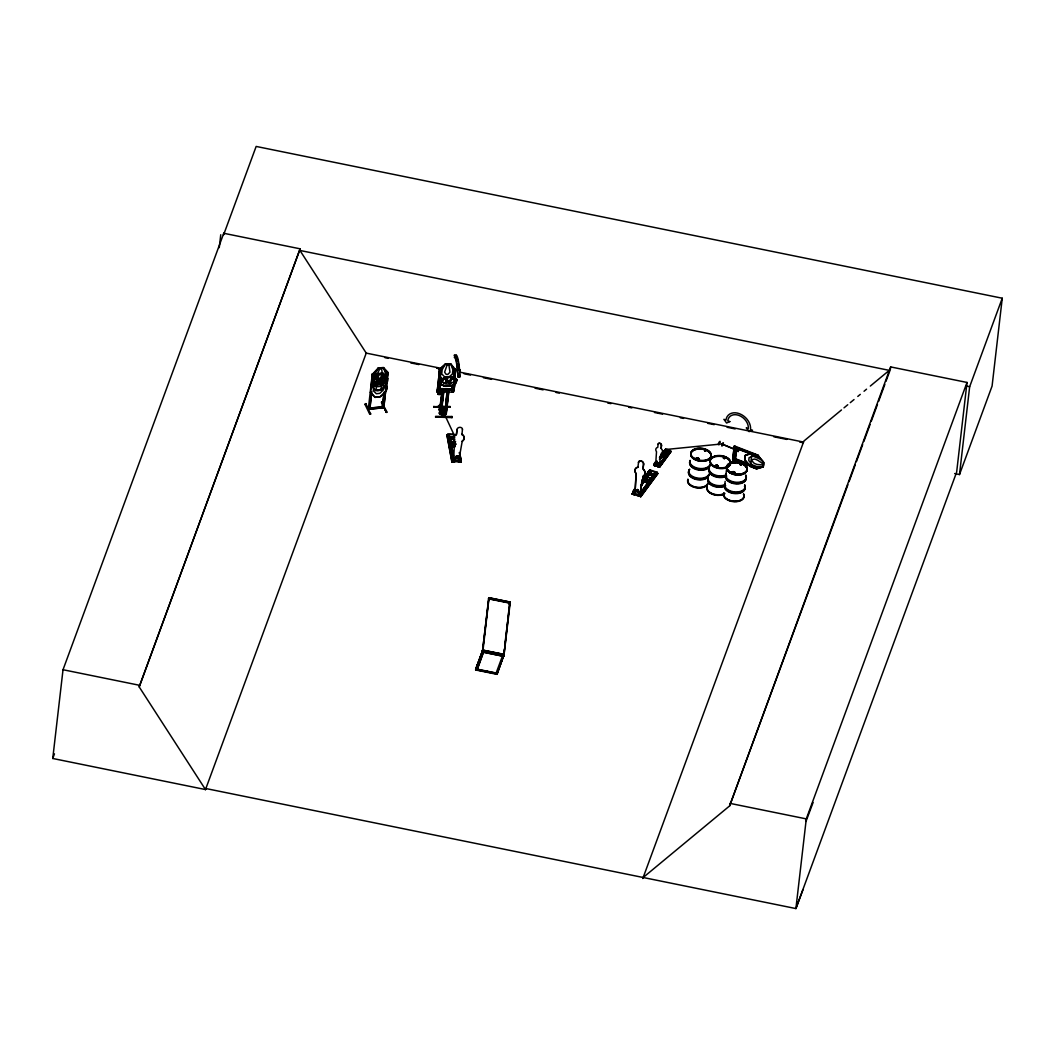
<?xml version="1.0" encoding="UTF-8"?>
<svg xmlns="http://www.w3.org/2000/svg" width="1055" height="1055" viewBox="0 0 1055 1055"><rect width="100%" height="100%" fill="white"/><g stroke="black" fill="none" stroke-linecap="round" stroke-linejoin="round"><path stroke-width="1.5" d="M662.25 456.011C664.241 459.69 665.349 453.386 662.21 456.248M664.663 456.195L663.608 456.934L662.237 456.195M504.079 654.773L497.024 674.33L475.607 669.965L482.583 650.843L503.67 655.129M475.897 669.147L497.314 673.459M497.09 673.947L475.673 669.595L482.702 650.117L504.092 654.417L483.981 650.381L476.939 670.242L483.836 651.37M497.182 673.222L475.739 668.87L482.768 650.328M458.028 377.031L457.54 368.208A15.363 2.4 85.9 0 0 454.534 355.298L454.639 357.487A13.161 2.057 85.9 0 1 457.356 370.252L458.028 377.031L459.875 376.899L460.046 370.002L456.868 370.318M733.146 457.883L748.061 463.554M734.504 446.054L735.546 447.135L733.858 458.371L735.295 447.834M435.623 417.121L451.949 417.239L435.583 417.068L435.662 416.343L452.002 416.54M435.583 417.068L452.015 417.609M734.583 449.443L722.451 444.261L734.834 449.219M462.222 441.214L462.261 441.425A5.499 4.352 -10.4 0 0 461.932 434.502L461.892 434.291A5.499 4.352 -10.4 0 1 462.222 441.214L459.176 458.345L453.729 458.305L454.534 441.161A5.499 4.352 -10.4 0 1 456.459 434.251L457 429.517A2.756 2.176 -10.4 0 1 459.98 427.341A2.756 2.176 -10.4 0 1 462.446 429.556L462.486 429.754M636.033 473.84L635.123 491.116L636.165 473.669A5.499 4.18 36.4 0 1 638.011 467.088L637.879 467.273A5.499 4.18 36.4 0 0 636.033 473.84L636.165 473.669M655.722 463.316L655.472 461.971L655.287 463.488L660.338 465.136C661.155 461.839 658.623 467.101 655.722 463.316L656.527 451.751A3.666 2.796 36.4 0 1 657.753 447.373L658.122 444.208A1.833 1.398 36.4 0 1 659.968 443.285A1.833 1.398 36.4 0 1 661.485 445.302L661.129 448.467A3.666 2.796 36.4 0 1 661.287 453.307L659.283 464.371L655.907 463.277L654.548 464.899L658.821 466.284L659.362 465.189L659.533 467.194L671.006 451.619L665.586 449.522L660.377 456.222M439.21 388.069L441.188 369.263L439.684 369.21L437.232 391.154L437.93 388.135M454.745 378.864L455.747 369.606C455.536 369.606 454.112 370.529 450.907 364.015L445.368 364.001L439.315 369.553L438.722 375.237L442.599 379.708M437.232 391.154L439.355 372.296M440.871 369.659L439.75 369.553M451.751 391.194L452.028 387.726L453.492 387.673M451.922 391.194L452.529 384.679M453.268 378.851L454.178 369.329M452.107 391.3L452.437 388.121L453.584 388.174L453.241 391.3M454.679 378.508L455.681 369.25M454.072 385.022L453.149 390.746M453.241 391.247L453.901 388.069M885.989 381.303L889.972 370.503L299.937 250.457L366.23 353.108L205.488 789.562L52.75 758.479L63.023 669.727L223.752 233.274L300.121 248.822L139.194 686.911L205.488 789.562L205.976 788.547M139.194 686.911L300.121 248.822M219.255 247.648L220.746 234.751M223.752 233.274L223.568 234.922L256.154 146.434L1002.25 298.222L992.082 386.064L959.496 474.552L954.656 473.563M364.911 404.434L365.861 403.603L370.608 414.114L369.725 414.206L364.99 404.329L365.861 403.603M368.419 407.757L368.103 409.05L382.596 407.876M373.905 374.143L372.336 373.905L368.274 409.393L368.775 408.127L382.345 406.953L368.498 408.166M372.349 374.314C385.286 361.113 373.813 371.347 374.604 378.244L377.677 381.185L381.106 380.802L384.89 377.123L385.378 372.943L383.453 367.747L378.244 368.208L372.507 374.354L371.228 385.405L375.712 390.574L381.026 389.994C387.225 388.016 392.605 368.657 381.62 384.31L376.292 384.89L371.65 379.787L377.584 373.747L382.912 373.167L387.554 378.27M371.36 394.504L369.751 409.34L370.002 407.586M369.83 409.261L371.888 391.656M372.441 386.855L373.76 373.747M370.608 414.114L370.595 413.415M386.315 412.386L381.58 401.876L386.315 412.386L387.185 412.268L381.62 402.417L386.46 412.254M382.095 407.467L382.24 406.188L383.967 406.056M383.901 393.133L382.24 407.863L382.741 406.597L384.139 406.386L383.585 405.99L383.822 407.336M382.398 407.85L384.244 391.88M385.18 383.888L386.631 372.375M368.63 409.406L383.822 407.692L387.343 375.409M384.139 406.386L383.677 407.757L387.924 372.547C387.488 372.863 386.17 372.6 383.453 367.747M386.038 390.667C390.785 386.644 377.242 372.586 384.073 385.471L383.598 389.651L379.813 393.344L376.371 393.713L373.299 390.785L373.787 386.605L377.004 380.842L382.2 380.024L376.886 380.604L370.991 386.75M433.763 406.94L438.748 406.452M438.656 407.177L433.763 407.138L433.842 406.412M441.992 391.656L443.799 391.669L441.188 413.771L439.447 413.613L439.856 409.788M440.225 405.08L441.847 392.539M439.447 413.613L439.988 409.577M440.357 405.766L442.164 391.656L443.482 391.774L441.504 408.232M441.096 413.626L439.803 413.718L440.37 409.116M440.726 405.977L442.348 391.761M441.504 406.557L442.032 401.744M442.586 397.142L443.113 392.341M441.307 410.593L440.937 413.731L443.627 391.669M442.836 407.204L443.021 406.544M442.889 416.395L441.583 409.3L442.836 417.134L441.452 409.854M447.056 391.181L444.854 414.035L446.291 413.837L448.823 391.88L447.017 391.867M448.705 391.194L446.12 413.837L444.828 413.929L447.188 391.867L448.652 391.88M444.854 414.035L447.373 391.972M446.12 413.837L446.331 408.232M446.713 405.199L447.412 398.816M447.795 395.783L448.138 392.552M445.988 414.048L448.533 391.181M441.926 407.204L450.089 407.27L450.169 406.492L441.992 406.465M448.072 435.161L447.61 434.581L455.773 434.647C457.567 436.335 449.206 432.049 446.911 435.095L451.883 462.037L453.004 462.064L448.481 436.678M452.002 416.461L452.015 417.714M452.028 458.727L452.925 456.446L453.215 461.009L460.112 461.061L460.956 459.228L460.191 462.077L458.872 455.747M452.714 458.279L452.925 456.446M454.573 441.359A5.499 4.352 -10.4 0 1 456.499 434.462L457 429.517M455.826 456.947L455.417 461.022L455.826 456.947L458.318 456.96L459.69 462.024L458.411 462.024L459.149 461.774M458.318 456.96L457.91 461.048L455.378 460.784M461.932 434.502L462.446 429.556M460.191 458.793L459.822 456.499L460.112 461.061M508.695 602.59L509.855 602.682L503.881 655.63L482.465 651.265L488.676 598.449M482.517 651.212L488.9 597.723L510.317 602.128L489.032 597.763L488.953 598.752M483.005 650.17L482.702 651.199M483.071 649.577L489.019 597.882M483.81 651.08L483.889 650.355M503.921 654.469L497.024 674.33M502.655 655.379L502.787 654.153L502.773 654.944M504.369 649.01L503.763 655.353M504.738 645.818L506.598 629.848M506.967 626.657L507.521 621.857M508.075 617.07L509.736 602.695M647.572 482.992L639.831 493.621L639.62 495.454L633.211 493.371L634.965 490.997L634.582 488.979L632.842 491.353L633.106 494.36L632.538 493.885M633.211 493.371L635.176 489.177M634.319 491.274L634.582 488.979M637.879 467.273L638.565 462.354A2.756 2.097 36.4 0 1 641.348 460.982A2.756 2.097 36.4 0 1 643.616 464.002L643.062 468.737A5.499 4.18 36.4 0 1 643.313 475.99L640.174 492.764L643.181 476.174A5.499 4.18 36.4 0 0 642.93 468.921L643.616 464.002M635.862 489.982C632.538 494.544 640.069 496.997 638.17 490.746L635.703 490.193L638.17 490.746M637.642 491.947L641.361 493.094L642.165 491.445L640.411 493.819L640.688 496.813L657.885 473.471L649.761 470.319L642.455 479.774M641.902 493.74L642.165 491.445M642.97 479.629L649.814 469.857L657.384 472.324L640.042 496.338L631.945 494.03L634.965 490.193M651.12 481.199L643.603 478.284L649.603 480.711M655.472 461.971L654.298 463.541L654.786 465.69M654.548 464.899L654.298 463.541M656.316 462.644L655.92 465.334L657.568 465.703L657.858 463.145L656.316 462.644L657.858 463.145M657.753 463.277L657.568 465.703M661.485 445.302L661.129 448.467M670.215 451.369C672.708 450.749 663.635 447.953 665.956 449.984M724.68 485.366L725.167 481.331M726.71 467.893L725.814 475.673A10.273 6.106 6.6 0 0 736.364 483.915A10.273 6.106 6.6 0 0 745.595 476.596M735.823 447.637L735.928 446.713L734.201 446.265L732.671 459.452L734.438 446.12M732.763 463.198L734.175 452.186M732.909 463.264L734.201 452.925M734.544 450.129L734.979 447.887L734.544 450.129L738.157 451.514L738.592 449.272L738.157 451.514M733.278 462.631L733.805 458.134M733.436 462.683L733.779 459.69M734.24 458.661L732.803 458.068L734.557 458.239L734.043 459.967L734.465 459.347L733.04 458.806L741.942 462.459M734.095 462.38L735.599 453.334L734.557 462.327M734.412 462.261L735.48 453.149L733.858 452.529L734.386 453.03M735.797 452.806C737.748 450.432 732.012 450.116 735.968 451.342M734.755 463.198L736.179 451.105M734.9 463.25L736.311 452.226L735.44 453.281M756.62 468.816L750.342 466.547L751.885 453.294M745.423 455.364L744.672 459.782L750.501 466.336L756.527 468.908L763.227 466.877C766.708 460.428 757.45 458.213 753.112 456.156L749.09 457.659L748.76 460.534L752.11 464.793L756.752 466.561L763.068 466.745L763.649 462.327L758.149 455.562L751.964 453.202L745.186 455.325L744.843 459.782L750.422 466.416M732.618 459.255L756.659 468.46L757.055 466.983M734.109 446.476L758.149 455.562L758.413 457.039M734.451 445.988L758.413 455.272L758.334 457.118M762.607 463.527L757.49 460.112L754.773 459.07L752.215 459.558L752.044 461.009L754.272 463.382L756.989 464.424L762.435 464.978L762.686 463.448M643.168 877.496L729.612 805.915L890.644 366.916L967.013 382.451L956.648 472.126L795.905 908.566L205.87 788.533L205.488 789.562M967.013 382.451L806.284 818.891L795.905 908.566L803 889.602M890.354 369.474L890.644 366.916M959.496 474.552L969.664 386.71L1002.25 298.222M697.184 457.923L696.775 459.347M698.318 459.017L696.537 458.305M698.397 459.149L696.485 458.767L698.45 459.176M698.542 459.017L697.698 457.949M704.872 450.999C705.65 449.021 704.621 452.912 704.648 450.103M704.819 450.393L705.122 450.656M704.674 451.158L705.083 450.445M715.633 466.112L716.055 465.426M715.817 465.677C717.532 469.027 717.624 463.884 715.91 466.587M724.825 457.844L724.165 458.74L723.532 457.685M723.915 458.305L724.389 458.543M723.862 457.514L724.68 457.738L723.994 457.765M733.911 473.22C734.979 470.741 730.245 473.629 734.227 473.036M732.803 471.915L734.161 472.68M740.425 464.833L740.927 463.831L741.533 464.332M509.947 603.763L508.563 603.684M504.013 654.654L496.918 673.921M720.183 442.546C720.644 438.537 716.701 445.658 719.141 444.762M456.195 456.182C458.266 460.864 455.14 453.571 457.685 457.989M456.921 456.538L456.248 456.525M637.471 490.799L636.165 491.445L637.813 490.733M636.877 491.617C635.888 490.245 638.882 489.902 637.312 489.731M637.233 490.773L637.695 489.652M450.089 407.059L441.913 406.979M439.315 412.927L440.779 412.835M456.327 456.947C457.685 455.971 456.499 456.459 456.578 456.841M456.591 457.553L457.408 457.514L456.947 458.477M439.117 390.363L438.616 392.196C434.871 393.251 439.038 386.789 439.302 390.785C444.445 392.658 450.525 388.636 453.967 390.324L453.386 392.196L451.619 391.576M437.139 392.038L440.7 379.338L442.177 379.338L438.748 391.537M451.975 390.31L437.983 390.35L437.482 392.196L437.324 391.484M439.17 390.007L440.885 383.915M451.711 392.157L453.94 383.954M453.637 390.403L452.503 390.403L451.83 392.091L455.219 379.378L456.696 379.391L456.736 380.064L452.397 376.701L446.858 376.661L440.489 379.787L439.579 383.084L444.102 386.262C448.678 386.75 456.525 385.655 456.736 379.892L455.127 379.866M437.311 392.038L453.254 392.144L453.94 389.823M453.149 392.249L456.696 379.391M637.853 490.087L637.431 489.507M637.457 489.467L637.326 490.43L638.328 490.087M656.487 463.422L657.384 462.288M657.858 462.855C656.764 463.158 658.083 462.354 656.658 464.029M437.627 390.838L440.186 390.614L440.463 394.372L437.983 394.359L437.706 390.601M437.983 394.359L440.463 394.372M439.183 394.491L439.328 394.016M638.17 490.311L637.537 491.116M52.75 758.479L54.464 753.85M488.9 597.723L488.491 598.844L509.908 603.196L510.317 602.075M489.955 598.778L488.874 598.422M475.607 669.965L482.966 650.394M502.747 655.221L495.81 673.934M642.785 878.525L803.897 441.043L841.494 409.933M729.612 805.915L847.89 484.759M849.038 481.673L855.288 464.688M856.423 461.602L862.673 444.617M863.821 441.531L870.072 424.545M871.206 421.446L877.47 404.474M878.604 401.375L884.855 384.389M722.055 443.918C720.631 450.643 725.682 439.117 722.055 443.918L664.716 449.615M805.98 821.449L813.088 802.499M379.853 368.736L374.433 379.642L373.958 383.822L377.031 386.763L380.459 386.381L384.244 382.688L384.732 378.521L382.807 373.325L387.383 378.336L383.427 382.055M379.259 374.42L377.044 379.365L376.754 381.805L378.178 383.783L379.892 383.598L381.897 381.251L380.987 374.235L379.312 374.525M378.613 381.382L376.384 386.315L376.108 388.768L377.532 390.746L379.246 390.561L381.251 388.2L381.528 385.761L380.327 381.185L378.56 381.277M732.974 459.083L734.425 459.387L732.671 459.452M447.122 364.872L444.617 372.178L446.12 374.34L447.913 374.354L449.971 372.191L448.902 364.872M457.448 458.371C458.332 455.997 455.272 457.29 457.026 457.132M444.511 413.138L445.803 413.046M456.406 457.369L457.329 456.525M657.489 462.288L656.711 463.923M734.029 447.729C734.095 446.212 735.77 450.195 738.394 449.496M445.368 364.001L442.177 369.712L441.715 373.892L444.959 377.228L447.346 377.228M698.581 458.727L697.737 459.532M717.875 466.099L717.031 466.903M723.242 458.028L723.941 457.474M732.315 472.297L734.188 471.796M734.254 473.022L734.333 472.231M739.898 464.385L740.386 463.897M456.881 456.525L457.158 457.211M637.523 491.419L636.547 491.788M657.067 463.923L657.173 462.578M638.565 462.354L638.433 462.525A2.756 2.097 36.4 0 1 641.216 461.154A2.756 2.097 36.4 0 1 643.484 464.174M658.03 444.326L658.122 444.208A1.833 1.398 36.4 0 1 659.889 443.403A1.833 1.398 36.4 0 1 661.406 445.421M631.945 494.03L634.78 490.1M649.814 469.857L641.849 480.645L649.379 483.572L641.796 481.106M654.482 465.558L653.678 465.308L656.553 461.417M643.115 479.682L650.302 471.018L649.761 470.319M653.704 465.334L656.988 461.193M659.441 457.553L665.626 449.206M654.047 465.242L657.014 461.378M659.784 457.461L665.178 449.773M632.908 494.333L634.978 491.788L633.106 494.36M641.519 482.663L649.313 472.337L641.704 482.689M660.087 457.751L664.993 451.289M642.02 482.847L649.629 472.429M659.467 459.176L665.178 451.355M640.728 485.063L650.276 472.086M657.014 462.815L655.036 465.558L656.672 463.119L657.436 463.435L657.107 462.71M659.573 459.202L666.14 450.063M640.622 485.3L650.17 472.324M657.45 462.683L657.885 462.96M659.916 459.11L665.652 451.329M660.114 459.373L665.956 451.619L660.245 459.387M641.071 485.735L643.946 481.845M645.858 479.26A1.833 1.095 6.6 0 1 648.363 480.618A1.833 1.095 6.6 0 1 645.436 481.12A1.833 1.095 6.6 0 1 645.858 479.26L650.632 472.772M641.229 485.788L644.13 481.871M646.003 479.3L650.816 472.798M669.252 452.661L658.557 466.864L657.779 466.653L668.277 452.344M657.885 466.679L669.226 451.052M658.228 466.587L668.738 452.318M658.426 466.851L669.041 452.608M670.677 450.854L658.861 466.996M649.524 480.434L654.258 473.906M659.507 467.207L671.006 451.619M640.583 493.028L648.218 482.649M649.669 480.487L654.918 473.576M640.477 493.265L648.271 482.939M652.9 476.412L654.957 473.866M638.723 495.903L638.024 495.956L639.211 496.338L655.261 474.262M639.172 496.351L655.458 474.288M640.477 495.177L657.384 472.324M640.649 496.826L657.885 473.471M383.967 406.412L382.213 406.241M733.818 452.885L735.44 453.505L736.1 452.569M729.994 461.813L732.579 462.868L729.691 462.13M763.227 466.877L756.488 468.737M382.86 373.43L377.703 373.998L371.822 379.721L376.398 384.732L381.554 384.178M370.411 392.434L375 397.432L380.196 396.601C386.578 393.053 390.231 384.139 382.2 380.024M376.886 380.604L371.162 386.776L370.582 392.368L375.105 397.273L380.327 396.838L386.156 390.587M662.303 456.077L664.545 456.248M456.208 456.235L457.356 456.235M439.328 369.659L445.434 364.146L450.92 364.12L455.562 369.646M452.582 377.308L454.982 375.237M451.527 378.613L455.167 375.29M442.335 379.602L440.7 379.338M844 407.85L847.758 404.738M850.264 402.667L854.023 399.555M857.781 396.443L860.287 394.372M864.045 391.26L866.551 389.176M870.309 386.064L887.848 371.545M705.505 451.25L705.531 450.472M732.711 471.783L732.341 472.653L733.739 473.181M446.911 435.095L447.663 434.845M451.883 462.037L453.123 461.998M448.982 436.73L453.426 462.011L454.718 462.011L451.514 447.254M459.334 452.582L461.233 462.064L459.532 452.542M509.697 602.972L510.264 602.062L503.934 655.564L482.517 651.027M456.301 457.804L457.435 458.332M670.334 451.435L659.415 467.167M653.678 465.308L659.177 466.719L657.753 466.613M654.667 465.624L655.34 465.862M657.344 472.759L640.121 496.338M656.527 463.62L657.529 463.264M449.575 386.209C455.654 385.748 460.679 378.785 452.279 376.78L446.872 376.833L440.66 379.813L439.75 382.899M456.802 457.026L457.343 456.195M696.63 458.279L697.962 458.239M715.963 465.361L717.018 465.242M717.611 466.389L716.279 466.429M657.159 463.29L657.713 463.013M447.03 435.161L452.041 462.037M454.178 461.747L451.408 447.518M745.344 455.457L752.004 453.36M439.645 412.822L439.803 413.718M724.587 458.503L724.917 457.962M716.147 465.558L717.69 465.875M740.636 464.121L740.966 464.055M740.913 464.82L741.573 464.332M437.93 389.691C437.706 390.759 441.109 390.587 438.92 391.537M452.45 389.73L452.503 390.403M453.874 390.429L452.12 389.809M444.643 412.927L444.643 413.824M457.699 370.134L460.046 370.002M378.178 368.063L383.506 367.483L388.095 372.481L386.75 383.809L380.961 389.849L375.659 390.469L371.109 385.576M379.906 368.841L381.62 368.657L382.543 375.672L380.539 378.02L378.824 378.218L377.4 376.239L377.69 373.787L382.965 373.272M373.918 374.09L372.336 373.905M375.751 390.31L381.026 389.994M381.488 402.614L382.345 402.443M454.191 355.219L456.38 355.166A15.363 2.4 85.9 0 1 459.387 368.076L459.558 370.068M454.362 357.408L456.261 357.289L456.05 355.087M656.289 473.009L655.867 472.284M633.936 494.373L634.582 494.848L633.567 494.558M716.741 465.281L715.844 465.98M636.666 490.746L637.18 490.575M445.461 364.252L450.815 364.265L452.885 369.751L452.424 373.932L446.041 379.84L445.632 381.224L447.017 382.451L450.973 381.251L450.353 377.176L448.573 377.321M447.135 364.977L448.929 364.977M439.223 388.583L451.988 388.965L439.289 388.926M444.089 386.104L449.628 386.13M433.658 406.584L450.089 407.27M433.75 406.914L438.669 406.927M454.692 436.902L448.111 437.311L454.639 437.363M453.386 438.709L448.441 439.131L454.969 439.183M455.523 441.452L448.942 441.86L455.47 441.913M455.958 443.878L449.377 444.287L455.905 444.34M454.824 446.595L449.878 447.017L454.771 447.056M455.866 457.184L458.358 457.197M459.136 458.134L453.729 458.305M453.426 459.176L452.529 461.457L461.272 462.037M445.777 412.94L446.291 413.837M966.472 386.064L969.664 386.71M366.23 353.108L442.071 368.538M459.822 372.151L803.528 442.071M384.983 357.671L388.214 358.331M410.804 362.933L418.875 364.568M436.625 368.182L439.856 368.841M464.068 373.76L470.517 375.079M483.427 377.703L491.498 379.352M535.07 388.214L543.14 389.849M556.051 392.473L559.282 393.133M607.693 402.984L610.911 403.643M628.675 407.256L631.892 407.903M654.496 412.505L662.553 414.14M680.304 417.754L683.535 418.413M707.747 423.345L714.195 424.651M727.106 427.275L735.177 428.923M773.908 436.796L786.819 439.421M799.73 442.058L802.961 442.704M508.721 603.513L509.618 603.697M482.517 650.473L503.934 654.839M475.897 669.187L478.957 669.806M486.606 671.362L489.665 671.982M492.725 672.615L497.314 673.538M496.8 673.736L475.845 669.635M729.915 803.356L806.284 818.891M63.023 669.727L139.392 685.262M722.398 444.788L722.781 443.97M637.774 491.762L640.306 492.579M443.074 407.125L444.656 417.147L442.915 406.478M734.28 447.452L747.784 452.463M733.977 447.544L758.387 457M734.755 449.905L738.368 451.289M732.829 458.121L756.791 467.273M744.936 463.607L755.42 467.602M637.471 490.47L637.602 490.615M697.038 458.991L696.379 458.45M444.221 386.183L439.579 383.084M717.44 465.492L717.862 466.218M698.146 458.121L698.568 458.846M442.704 379.47L438.906 375.184M758.07 455.681L763.569 462.42M741.48 464.2L741.269 465.057L740.017 464.517M452.279 376.78L454.032 379.879L453.334 382.24L449.259 384.099L445.685 384.073L442.638 382.187L443.337 379.826L446.858 376.661L440.489 379.787M440.212 405.133L454.441 435.649M460.455 456.499L460.956 459.228M459.532 455.193L460.745 461.774L459.426 455.457M458.833 455.707L459.993 462.037M458.529 455.694L459.65 462.064M458.318 455.734L459.479 462.064M454.665 441.491L455.246 444.656M454.534 441.161L455.219 444.617M450.076 436.691L453.505 455.707M449.865 436.73L453.347 455.707M449.773 437.759L450.986 444.353M449.667 438.023L450.828 444.353M448.784 436.691L453.465 462.05M448.283 436.717L452.925 462.037M447.663 434.119L452.595 461.747M447.505 434.845L452.424 461.747M440.977 411.358L441.94 417.094L440.885 411.45M459.413 374.209L459.875 376.899M439.579 407.138A2.057 1.029 -5.6 0 1 438.722 405.687A2.057 1.029 -5.6 0 1 441.847 405.291A2.057 1.029 -5.6 0 1 441.623 406.874M647.216 479.735A1.833 1.095 6.6 0 1 647.849 481.542A1.833 1.095 6.6 0 1 644.895 481.08A1.833 1.095 6.6 0 1 646.28 479.59M744.685 485.709A10.431 6.211 6.6 0 1 735.322 493.147A10.431 6.211 6.6 0 1 724.64 484.825M744.487 486.289A10.299 6.119 6.6 0 1 735.243 493.635A10.299 6.119 6.6 0 1 724.719 485.406M743.564 493.885A10.247 6.093 6.6 0 1 734.372 501.191A10.247 6.093 6.6 0 1 723.875 493.002M743.604 494.07A10.313 6.132 6.6 0 1 734.346 501.428A10.313 6.132 6.6 0 1 723.796 493.186M743.511 494.413A10.247 6.093 6.6 0 1 734.306 501.732A10.247 6.093 6.6 0 1 723.822 493.542M745.806 476.016A10.431 6.211 6.6 0 1 736.443 483.454A10.431 6.211 6.6 0 1 725.761 475.119M744.659 484.667A10.273 6.106 6.6 0 1 735.427 491.986A10.273 6.106 6.6 0 1 724.917 483.797M744.751 485.208A10.431 6.211 6.6 0 1 735.375 492.659A10.431 6.211 6.6 0 1 724.693 484.324M745.872 475.515A10.431 6.211 6.6 0 1 736.496 482.953A10.431 6.211 6.6 0 1 725.814 474.631M745.793 474.974A10.299 6.119 6.6 0 1 736.561 482.306A10.299 6.119 6.6 0 1 726.025 474.091M723.783 486.184A10.431 6.211 6.6 0 1 712.244 485.221A10.431 6.211 6.6 0 1 707.984 478.456M725.682 485.788A10.299 6.119 6.6 0 1 713.404 486.21A10.299 6.119 6.6 0 1 708.063 479.049M724.759 493.318A10.234 6.079 6.6 0 1 712.56 493.753A10.234 6.079 6.6 0 1 707.246 486.632M722.754 494.478A10.313 6.132 6.6 0 1 711.347 493.529A10.313 6.132 6.6 0 1 707.14 486.843M724.706 493.885A10.247 6.093 6.6 0 1 712.481 494.32A10.247 6.093 6.6 0 1 707.167 487.186M724.904 476.491A10.431 6.211 6.6 0 1 713.365 475.528A10.431 6.211 6.6 0 1 709.105 468.763M723.822 485.036A10.273 6.106 6.6 0 1 712.455 484.087A10.273 6.106 6.6 0 1 708.274 477.427M726.79 476.082A10.273 6.106 6.6 0 1 714.538 476.504A10.273 6.106 6.6 0 1 709.197 469.356M723.849 485.682A10.431 6.211 6.6 0 1 712.296 484.72A10.431 6.211 6.6 0 1 708.05 477.968M724.97 475.99A10.431 6.211 6.6 0 1 713.417 475.027A10.431 6.211 6.6 0 1 709.171 468.262M724.956 475.343A10.299 6.119 6.6 0 1 713.562 474.394A10.299 6.119 6.6 0 1 709.369 467.734M709.013 475.225A10.431 6.211 6.6 0 1 695.364 478.772A10.431 6.211 6.6 0 1 689.601 469.633M707.905 477.203A10.299 6.119 6.6 0 1 695.351 479.26A10.299 6.119 6.6 0 1 688.77 471.677M707.892 483.309A10.247 6.093 6.6 0 1 695.773 487.107A10.247 6.093 6.6 0 1 687.939 479.247M707.931 483.546A10.313 6.132 6.6 0 1 695.733 487.37A10.313 6.132 6.6 0 1 687.847 479.458M707.826 483.876A10.247 6.093 6.6 0 1 695.707 487.674A10.247 6.093 6.6 0 1 687.873 479.814M710.134 465.532A10.431 6.211 6.6 0 1 697.79 469.396A10.431 6.211 6.6 0 1 689.812 461.391M708.973 474.13A10.273 6.106 6.6 0 1 696.827 477.941A10.273 6.106 6.6 0 1 688.981 470.068M709.013 467.497A10.273 6.106 6.6 0 1 696.471 469.554A10.273 6.106 6.6 0 1 689.917 461.998M709.065 474.724A10.431 6.211 6.6 0 1 695.416 478.271A10.431 6.211 6.6 0 1 689.667 469.132M710.186 465.031A10.431 6.211 6.6 0 1 697.843 468.895A10.431 6.211 6.6 0 1 689.878 460.903M710.121 464.437A10.299 6.119 6.6 0 1 697.948 468.249A10.299 6.119 6.6 0 1 690.076 460.362M454.837 446.186A1.833 1.095 6.6 0 1 452.292 445.764A1.833 1.095 6.6 0 1 452.674 444.261A1.833 1.095 6.6 0 1 455.233 444.683M455.233 445.645A1.833 1.095 6.6 0 1 452.542 445.566A1.833 1.095 6.6 0 1 452.595 443.944A1.833 1.095 6.6 0 1 455.272 444.326M457.369 358.898A13.161 2.057 85.9 0 1 457.936 360.916M458.463 363.593A13.161 2.057 85.9 0 1 459.215 370.12M374.947 386.236L378.283 381.686C373.008 377.255 378.204 375.672 379.325 380.736C381.448 375.514 386.552 375.554 380.09 381.462C385.853 385.721 380.947 387.937 379.062 382.372L376.253 386.17L375.039 386.301M443.746 407.19L445.566 417.147L443.746 407.19M482.227 651.95L503.644 656.342L482.227 651.95M645.159 476.174L652.676 479.102L645.159 476.174M646.9 473.814L654.43 476.728L646.9 473.814M648.073 472.231L655.59 475.159L648.073 472.231M660.311 456.406L665.336 458.358L660.311 456.406M661.472 454.824L666.496 456.775L661.472 454.824M662.514 453.426L667.538 455.378L662.514 453.426M663.687 451.843L668.699 453.795L663.687 451.843M664.465 450.788L669.477 452.74L664.465 450.788M488.636 598.554L510.093 602.801L488.584 598.581M444.986 378.996L447.162 381.382L443.443 383.822L447.94 381.831C448.85 385.101 454.323 384.112 449.048 381.382L452.582 379.035L448.296 380.908L446.45 379.022L444.986 378.996M449.193 434.594C447.03 435.267 451.118 435.293 449.193 434.594M454.164 434.607C452.002 435.28 456.103 435.306 454.164 434.607M729.836 421.591L726.579 423.015L723.928 419.323L725.959 420.101A13.86 10.247 42.4 0 1 739.529 413.731A13.86 10.247 42.4 0 1 750.527 429.491L752.558 430.269L749.116 431.627L746.267 427.855L748.298 428.633A11.579 8.546 42.4 0 0 739.107 415.472A11.579 8.546 42.4 0 0 727.792 420.8L729.836 421.591M732.407 473.102A1.49 0.884 6.6 0 0 734.847 472.811A1.49 0.884 6.6 0 0 732.948 471.638A1.49 0.884 6.6 0 0 732.407 473.102M730.139 472.033A10.247 6.093 6.6 0 0 746.966 470.042A10.247 6.093 6.6 0 0 733.858 461.945A10.313 6.132 6.6 0 0 730.1 472.086A10.313 6.132 6.6 0 0 747.019 470.068A10.313 6.132 6.6 0 0 733.832 461.932A10.247 6.093 6.6 0 0 730.139 472.033M730.034 472.877A10.247 6.093 6.6 0 0 746.861 470.873A10.247 6.093 6.6 0 0 733.766 462.749A10.247 6.093 6.6 0 0 730.047 472.838A10.247 6.093 6.6 0 0 746.874 470.847A10.247 6.093 6.6 0 0 733.753 462.789A10.247 6.093 6.6 0 0 730.034 472.877M730.06 472.403A10.313 6.132 6.6 0 0 746.98 470.385A10.313 6.132 6.6 0 0 733.792 462.248A10.313 6.132 6.6 0 0 730.06 472.403M732.315 473.299A1.596 0.95 6.6 0 0 734.939 472.983A1.596 0.95 6.6 0 0 732.895 471.717A1.596 0.95 6.6 0 0 732.315 473.299M715.752 466.745A1.49 0.884 6.6 0 0 718.191 466.455A1.49 0.884 6.6 0 0 716.292 465.281A1.596 0.95 6.6 0 0 715.672 466.93A1.596 0.95 6.6 0 0 718.284 466.627A1.596 0.95 6.6 0 0 716.24 465.361A1.49 0.884 6.6 0 0 715.752 466.745M713.483 465.677A10.247 6.093 6.6 0 0 730.311 463.673A10.247 6.093 6.6 0 0 717.202 455.589A10.247 6.093 6.6 0 0 713.483 465.677M713.391 466.521A10.247 6.093 6.6 0 0 730.218 464.517A10.247 6.093 6.6 0 0 717.11 456.419A10.247 6.093 6.6 0 0 713.391 466.521M713.404 466.046A10.313 6.132 6.6 0 0 730.324 464.029A10.313 6.132 6.6 0 0 717.149 455.852A10.313 6.132 6.6 0 0 713.404 466.007A10.313 6.132 6.6 0 0 730.337 463.989A10.313 6.132 6.6 0 0 717.136 455.892A10.313 6.132 6.6 0 0 713.404 466.046M696.458 459.373A1.49 0.884 6.6 0 0 698.898 459.083A1.49 0.884 6.6 0 0 696.999 457.91A1.596 0.95 6.6 0 0 696.379 459.571A1.596 0.95 6.6 0 0 698.99 459.255A1.596 0.95 6.6 0 0 696.946 457.989A1.49 0.884 6.6 0 0 696.458 459.373M694.19 458.305A10.247 6.093 6.6 0 0 711.017 456.314A10.247 6.093 6.6 0 0 697.909 448.217A10.247 6.093 6.6 0 0 694.19 458.305M694.098 459.11A10.247 6.093 6.6 0 0 710.925 457.118A10.247 6.093 6.6 0 0 697.817 449.021A10.247 6.093 6.6 0 0 694.098 459.11A10.247 6.093 6.6 0 0 710.925 457.145A10.247 6.093 6.6 0 0 697.817 449.061A10.247 6.093 6.6 0 0 694.098 459.149M694.111 458.661A10.313 6.132 6.6 0 0 711.044 456.644A10.313 6.132 6.6 0 0 697.856 448.507A10.313 6.132 6.6 0 0 694.111 458.661M439.434 410.197A2.057 1.029 -5.6 0 0 442.757 409.314A2.057 1.029 -5.6 0 0 440.001 408.404A2.057 1.029 -5.6 0 0 439.434 410.197"/></g></svg>
